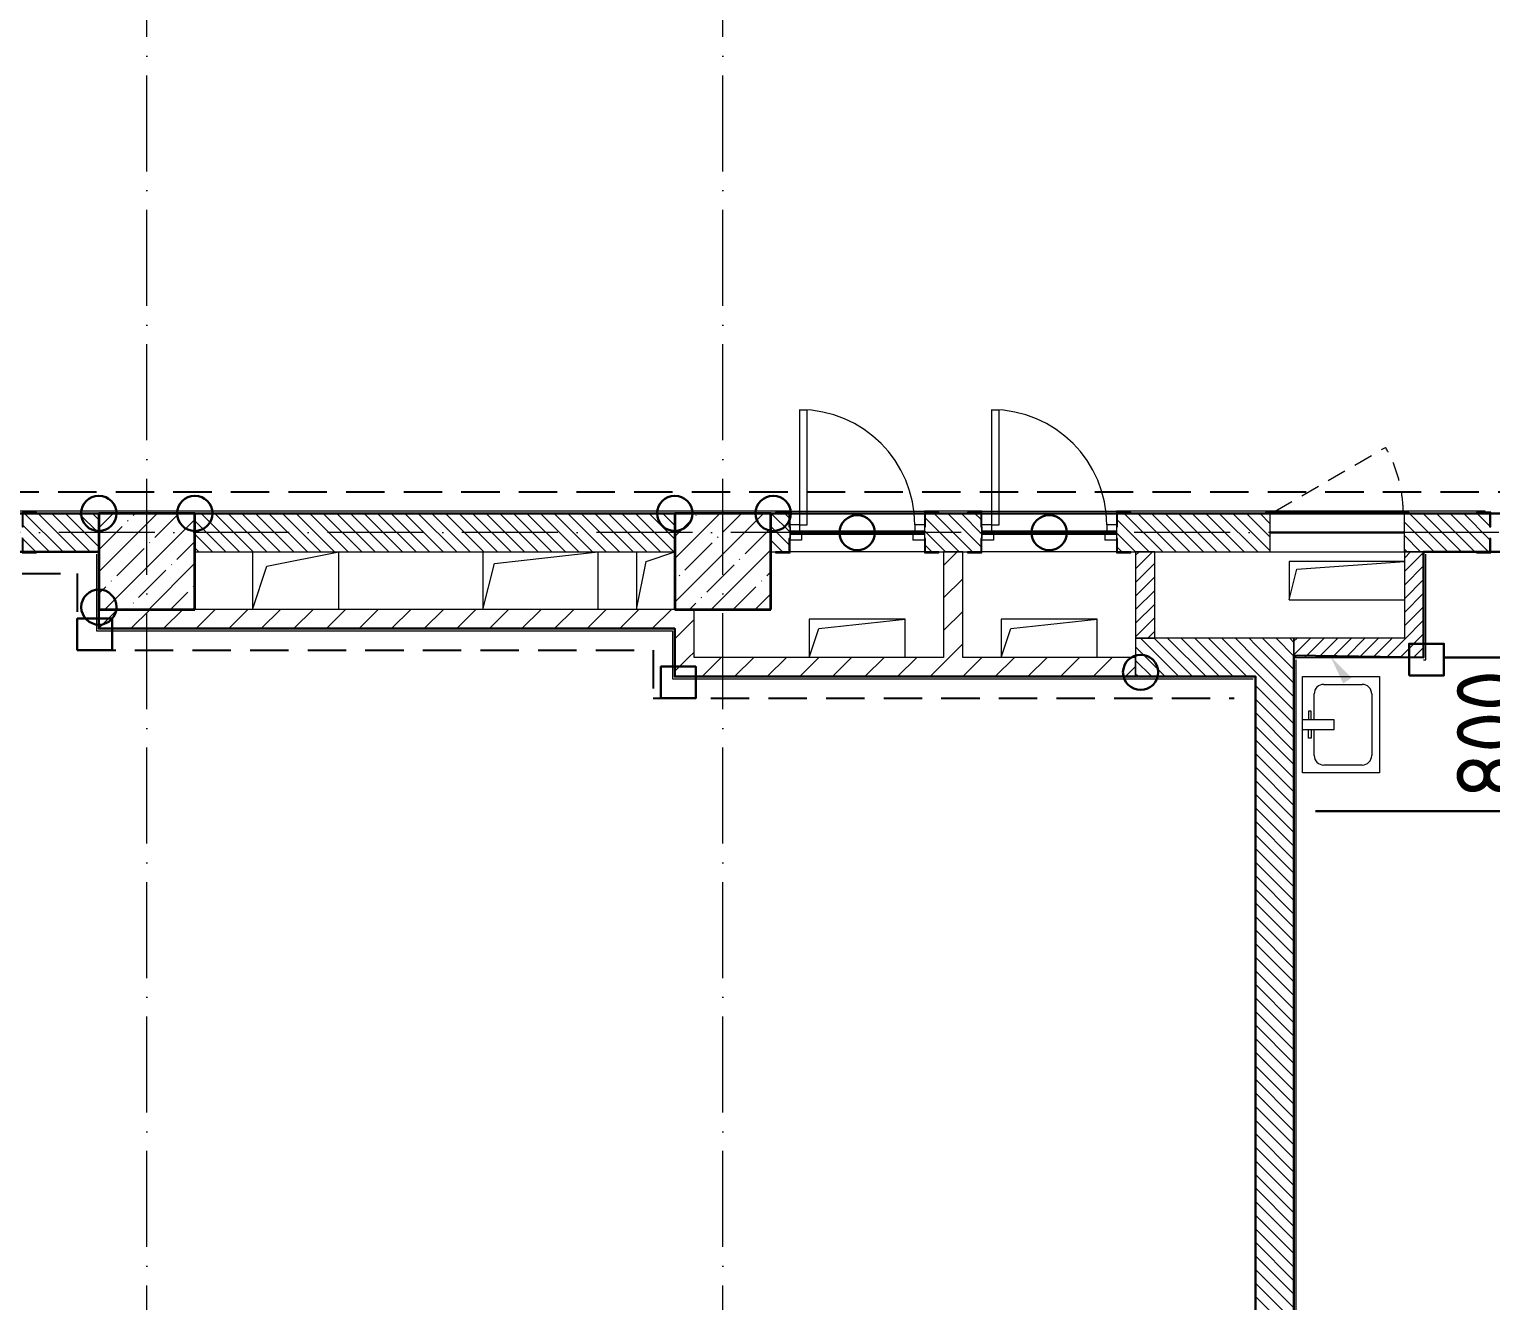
# Model space of a CAD drawing. Header units: millimetres. Extents: x -213536 to 1564669, y -45299 to 942238.
# Drawn here: x 458480 to 466092, y 429036 to 435657 of the extents above; entities that cross this region are included whole.
import ezdxf

# ---------------------------------------------------------------- set-up
doc = ezdxf.new("R2010")
doc.units = ezdxf.units.MM
for name, pattern in [('200_ШТРИХ_ш1п0_6_', [160, 100, -60]), ('50_200_ШТРИХ_1Т_ш5_п1_п1_', [700, 500, -100, 0, -100]), ('Штриховая _2 мм - 1 мм_', [300, 200, -100])]:
    doc.linetypes.add(name, pattern=pattern)
for name, color, linetype, lineweight in [('0-1', 7, 'Continuous', 5), ('0-2', 7, 'Continuous', 9), ('2) ПГП 4м', 4, 'Continuous', 30), ('2.3) ПГП шлюз 1.8 м-', 140, 'Continuous', 60), ('3) ЖБ 4м', 3, 'Continuous', 30), ('4) Метл уголки', 6, 'Continuous', 30), ('5) Швы', 2, 'Continuous', 30), ('6) Мини окна 0.4 -', 10, 'Continuous', 30), ('Каркас_Импост', 7, 'Continuous', 13), ('Несущие колонны', 7, 'Continuous', 9), ('Несущие колонны-1', 7, 'Continuous', 35), ('Обобщенные модели', 7, 'Continuous', 9), ('Окна', 7, 'Continuous', 9), ('Оси-2', 7, '50_200_ШТРИХ_1Т_ш5_п1_п1_', 9), ('Открывание в плане-2', 7, '200_ШТРИХ_ш1п0_6_', 9), ('Открывание-1', 7, 'Continuous', 9), ('Панель', 7, 'Continuous', 13), ('Размеры', 7, 'Continuous', 15), ('Стены', 7, 'Continuous', 9), ('Стены-1', 7, 'Continuous', 13), ('Текстовые примечания', 7, 'Continuous', 9), ('Штриховка разреза-1', 7, 'Continuous', 9)]:
    doc.layers.add(name, color=color, linetype=linetype, lineweight=lineweight)
doc.layers.add('Сантехнические приборы-1', color=7, linetype='Continuous', lineweight=9, true_color=0xaaaaaa)
doc.layers.add('СТ-1_1', color=7, linetype='Штриховая _2 мм - 1 мм_', lineweight=90, true_color=0x888888)
doc.layers.get('0-2').off()
doc.styles.add('СПДС', font='isocpeur.ttf', dxfattribs={"width": 0.9})
doc.dimstyles.new('Размера А3', dxfattribs={"dimtxt": 200, "dimasz": 100, "dimexe": 70, "dimexo": 100, "dimgap": 20, "dimtad": 1, "dimdec": 0, "dimrnd": 10, "dimzin": 0, "dimdsep": 46, "dimtxsty": 'СПДС', "dimblk": 'ARROWHEAD_6', "dimcen": 1, "dimclrd": 256, "dimclre": 256, "dimclrt": 256, "dimazin": 0, "dimtfac": 1, "dimtdec": 0, "dimtmove": 2, "dimatfit": 3, "dimfxl": 1, "dimtolj": 1, "dimtzin": 0, "dimarcsym": 0})
pattern_1 = [(135, (0, 0), (-35.35534, -35.35534), [])]
pattern_2 = [(45, (0, 0), (-84.8528, 84.8528), [])]
pattern_3 = [(45, (0, 0), (-35.35534, 35.35534), [])]

# ---------------------------------------------------------------- blocks, each defined once
blk = doc.blocks.new('ARROWHEAD_6')
at = {"color": 0, "linetype": 'Continuous'}
for p, q in [((0, 0), (-1, 0)), ((-0.5, -0.5), (0.5, 0.5))]:
    blk.add_line(p, q, dxfattribs=at)
blk = doc.blocks.new('*D4808')
at = {"layer": 'Defpoints', "color": 0, "transparency": 16777216}
for p in [(465742.1, 432385.4), (466284.8, 432385.4), (465079.1, 431585.4)]:
    blk.add_point(p, dxfattribs=at)
at = {"layer": 'Размеры', "lineweight": -2, "transparency": 16777216}
for p, q in [((465842.1, 432385.4), (466354.8, 432385.4)), ((466284.8, 431685.4), (466284.8, 432285.4)), ((465179.1, 431585.4), (466354.8, 431585.4))]:
    blk.add_line(p, q, dxfattribs=at)
at = {"layer": 'Размеры', "lineweight": -2, "transparency": 16777216, "xscale": 100, "yscale": 100, "zscale": 100}
for p, rotation in [((466284.8, 432385.4), 90), ((466284.8, 431585.4), 270)]:
    blk.add_blockref('ARROWHEAD_6', p, dxfattribs=dict(at, rotation=rotation))
at = {"layer": 'Размеры', "transparency": 16777216, "insert": (466089.8, 431985.4), "char_height": 350, "width": 1.866, "attachment_point": 5, "rotation": 90, "style": 'СПДС'}
blk.add_mtext('\\A1;800', dxfattribs=at)
blk = doc.blocks.new('BSC_Колонна _Прямоугольная - 500х500-V69-АИ2_03_План отделки стен 3-го этажа _Часть 2_')
at = {"layer": 'Несущие колонны'}
h = blk.add_hatch(dxfattribs=at)
h.set_pattern_fill('FP_77', color=256, style=0, pattern_type=2)
h.set_pattern_definition([(45, (-31400, -7650), (-114.04925, 114.04925), []), (45, (-31285.95, -7650), (-114.04925, 114.04925), [201.613, -40.323, 3.353, -36.97])])
h.paths.add_polyline_path([(-250, -250), (250, -250), (250, 250), (-250, 250)], flags=0)
at = {"layer": 'Несущие колонны-1'}
for p, q in [((250, 250), (-250, 250)), ((-250, 250), (-250, -250)), ((250, -250), (250, 250)), ((-250, -250), (250, -250))]:
    blk.add_line(p, q, dxfattribs=at)
blk = doc.blocks.new('BSC_Колонна _Прямоугольная - 500х500-V106-АИ2_03_План отделки стен 3-го этажа _Часть 2_')
at = {"layer": 'Несущие колонны'}
h = blk.add_hatch(dxfattribs=at)
h.set_pattern_fill('FP_96', color=256, style=0, pattern_type=2)
h.set_pattern_definition([(45, (-28400, -7650), (-114.04925, 114.04925), []), (45, (-28285.95, -7650), (-114.04925, 114.04925), [201.613, -40.323, 3.353, -36.97])])
h.paths.add_polyline_path([(-250, -250), (250, -250), (250, 250), (-250, 250)], flags=0)
at = {"layer": 'Несущие колонны-1'}
for p, q in [((250, 250), (-250, 250)), ((-250, 250), (-250, -250)), ((250, -250), (250, 250)), ((-250, -250), (250, -250))]:
    blk.add_line(p, q, dxfattribs=at)
blk = doc.blocks.new('Дверь_СКБ_1Ст_Внутренняя_ШЕР - СОШ_Д-1__Дв_700x1800h_Технический шкаф ЭОМ и СС_EI30-28562482-АИ2_03_План отделки стен 3-го этажа _Часть 2_')
at = {"layer": 'Каркас_Импост'}
for p, q in [((-287.5, 40), (-337.5, 40)), ((-337.5, 31), (-337.5, -31)), ((-287.5, 40), (-287.5, 0)), ((-287.5, 0), (-277.5, 0)), ((-277.5, 0), (-277.5, -40)), ((302.5, 0), (312.5, 0)), ((302.5, 0), (302.5, -40)), ((362.5, 40), (312.5, 40)), ((312.5, 40), (312.5, 0)), ((362.5, 40), (362.5, -40)), ((-277.5, -40), (-337.5, -40)), ((362.5, -40), (302.5, -40))]:
    blk.add_line(p, q, dxfattribs=at)
at = {"layer": 'Открывание-1'}
blk.add_arc((-287.5, 40), 600, 360, 90, dxfattribs=at)
at = {"layer": 'Панель'}
for p, q in [((-287.5, 640), (-247.5, 640)), ((-287.5, 640), (-287.5, 40)), ((-247.5, 40), (-247.5, 640)), ((-287.5, 40), (-247.5, 40))]:
    blk.add_line(p, q, dxfattribs=at)
blk = doc.blocks.new('Дверь_СКБ_1Ст_Внутренняя_ШЕР - СОШ_Д-1__Дв_700x1800h_Технический шкаф ЭОМ и СС_EI30-28555104-АИ2_03_План отделки стен 3-го этажа _Часть 2_')
at = {"layer": 'Каркас_Импост'}
for p, q in [((-287.5, 40), (-337.5, 40)), ((-337.5, 31), (-337.5, -31)), ((-287.5, 40), (-287.5, 0)), ((-287.5, 0), (-277.5, 0)), ((-277.5, 0), (-277.5, -40)), ((302.5, 0), (312.5, 0)), ((302.5, 0), (302.5, -40)), ((362.5, 40), (312.5, 40)), ((312.5, 40), (312.5, 0)), ((362.5, 31), (362.5, -31)), ((-277.5, -40), (-337.5, -40)), ((362.5, -40), (302.5, -40))]:
    blk.add_line(p, q, dxfattribs=at)
at = {"layer": 'Открывание-1'}
blk.add_arc((-287.5, 40), 600, 360, 90, dxfattribs=at)
at = {"layer": 'Панель'}
for p, q in [((-287.5, 640), (-247.5, 640)), ((-287.5, 640), (-287.5, 40)), ((-247.5, 40), (-247.5, 640)), ((-287.5, 40), (-247.5, 40))]:
    blk.add_line(p, q, dxfattribs=at)
blk = doc.blocks.new('SND_2D_Раковина1 - 400х300-17910372-АИ2_03_План отделки стен 3-го этажа _Часть 2_')
at = {"layer": 'Сантехнические приборы-1'}
for p, q in [((-250, -220), (-250, 180)), ((-250, 180), (250, 180)), ((-25, 180), (-25, 15)), ((25, 15), (25, 180)), ((250, 180), (250, -220)), ((-160, 120), (-25, 120)), ((-70, 150), (-25, 150)), ((-70, 135), (-70, 150)), ((-25, 135), (-70, 135)), ((70, 150), (25, 150)), ((25, 135), (70, 135)), ((25, 120), (160, 120)), ((70, 135), (70, 150)), ((-210, -130), (-210, 70)), ((-25, 15), (25, 15)), ((210, 70), (210, -130)), ((250, -220), (-250, -220)), ((160, -180), (-160, -180))]:
    blk.add_line(p, q, dxfattribs=at)
for centre, start, end in [((-160, 70), 90, 180), ((160, 70), 0, 90), ((-160, -130), 180, 270), ((160, -130), 270, 0)]:
    blk.add_arc(centre, 50, start, end, dxfattribs=at)
blk = doc.blocks.new('Фахверк_СКБ_Уголок - 200_3960_зеркало-28268689-АИ2_03_План отделки стен 3-го этажа _Часть 2_')
at = {"layer": 'Обобщенные модели'}
for p, q in [((200, 156), (125, 156)), ((125, 156), (125, 81)), ((200, 150), (200, 156)), ((125, 81), (131, 81)), ((131, 81), (131, 150)), ((131, 150), (200, 150)), ((131, 19), (125, 19)), ((125, 19), (125, -56)), ((131, -50), (131, 19)), ((125, -56), (200, -56)), ((200, -50), (131, -50)), ((200, -56), (200, -50))]:
    blk.add_line(p, q, dxfattribs=at)
blk = doc.blocks.new('Фахверк_СКБ_Уголок - 200_3960-28268576-АИ2_03_План отделки стен 3-го этажа _Часть 2_')
at = {"layer": 'Обобщенные модели'}
for p, q in [((200, 156), (125, 156)), ((125, 156), (125, 81)), ((200, 150), (200, 156)), ((125, 81), (131, 81)), ((131, 81), (131, 150)), ((131, 150), (200, 150)), ((131, 19), (125, 19)), ((125, 19), (125, -56)), ((131, -50), (131, 19)), ((125, -56), (200, -56)), ((200, -50), (131, -50)), ((200, -56), (200, -50))]:
    blk.add_line(p, q, dxfattribs=at)
blk = doc.blocks.new('154_Стойка_СКБ_Уголок - СМ-2180_200-28268025-АИ2_03_План отделки стен 3-го этажа _Часть 2_')
at = {"layer": 'Обобщенные модели'}
for p, q in [((125, 156), (125, 81)), ((200, 156), (125, 156)), ((200, 150), (200, 156)), ((125, 81), (131, 81)), ((131, 81), (131, 150)), ((131, 150), (200, 150)), ((131, 19), (125, 19)), ((125, 19), (125, -56)), ((131, -50), (131, 19)), ((125, -56), (200, -56)), ((200, -50), (131, -50)), ((200, -56), (200, -50))]:
    blk.add_line(p, q, dxfattribs=at)
blk = doc.blocks.new('AR_Отверстие Ниша - Лючок-36918011-АИ2_03_План отделки стен 3-го этажа _Часть 2_')
at = {"layer": 'Окна'}
for p, q in [((350, 100), (-350, 100)), ((-350, 100), (-350, -100)), ((350, -100), (350, 100)), ((-350, -100), (350, -100))]:
    blk.add_line(p, q, dxfattribs=at)
blk = doc.blocks.new('Л_Общий_Лючок - Лючок-29683836-АИ2_03_План отделки стен 3-го этажа _Часть 2_')
at = {"layer": 'Окна'}
for p, q in [((724, 6), (-24, 6)), ((-24, 6), (-24, 0)), ((-24, 0), (0, 0)), ((700, 0), (724, 0)), ((724, 6), (724, 0))]:
    blk.add_line(p, q, dxfattribs=at)
at = {"layer": 'Открывание в плане-2'}
blk.add_line((26.8, 12), (601.8, 344), dxfattribs=at)
blk.add_arc((6, 0), 688, 1.0022, 30, dxfattribs=at)
blk = doc.blocks.new('AR_Отверстие прямоугольное _в плите_ - AR_Отверстие прямоугольное _в плите_-V206-АИ2_03_План отделки стен 3-го этажа _Часть 2_')
at = {"layer": 'Обобщенные модели'}
for p, q in [((250, 100), (-250, 100)), ((-250, 100), (-250, -100)), ((-200, 50), (250, 100)), ((250, -100), (250, 100)), ((-250, -100), (-200, 50))]:
    blk.add_line(p, q, dxfattribs=at)
blk = doc.blocks.new('AR_Отверстие прямоугольное _в плите_ - AR_Отверстие прямоугольное _в плите_-V212-АИ2_03_План отделки стен 3-го этажа _Часть 2_')
at = {"layer": 'Обобщенные модели'}
for p, q in [((300, 100), (-300, 100)), ((-300, 100), (-300, -100)), ((-260, 60), (300, 100)), ((-300, -100), (-260, 60)), ((-300, -100), (300, -100))]:
    blk.add_line(p, q, dxfattribs=at)
blk = doc.blocks.new('AR_Отверстие прямоугольное _в плите_ - AR_Отверстие прямоугольное _в плите_-V244-АИ2_03_План отделки стен 3-го этажа _Часть 2_')
at = {"layer": 'Обобщенные модели'}
for p, q in [((-100, 150), (-100, -150)), ((-100, -150), (-50, 100)), ((-50, 100), (100, 150))]:
    blk.add_line(p, q, dxfattribs=at)
blk = doc.blocks.new('AR_Отверстие прямоугольное _в плите_ - AR_Отверстие прямоугольное _в плите_-V248-АИ2_03_План отделки стен 3-го этажа _Часть 2_')
at = {"layer": 'Обобщенные модели'}
for p, q in [((-300, 150), (-300, -150)), ((-300, -150), (-240, 90)), ((-240, 90), (300, 150)), ((300, -150), (300, 150))]:
    blk.add_line(p, q, dxfattribs=at)
blk = doc.blocks.new('AR_Отверстие прямоугольное _в плите_ - AR_Отверстие прямоугольное _в плите_-30552670-АИ2_03_План отделки стен 3-го этажа _Часть 2_')
at = {"layer": 'Обобщенные модели'}
for p, q in [((-225, 150), (-225, -150)), ((-150, 75), (225, 150)), ((225, -150), (225, 150)), ((-225, -150), (-150, 75))]:
    blk.add_line(p, q, dxfattribs=at)
blk = doc.blocks.new('0125-Р-ОО-Ш2-АР-о_23_10_2024_rvt-1-АИ2_03_План отделки стен 3-го этажа _Часть 2_')
at = {"layer": 'Штриховка разреза-1'}
h = blk.add_hatch(dxfattribs=at)
h.set_pattern_fill('FP_1', color=256, style=0, pattern_type=2)
h.set_pattern_definition(pattern_1)
h.paths.add_polyline_path([(27756, 7700), (28150, 7700), (28150, 7900), (27756, 7900), (27756, 7831), (27750, 7831), (27750, 7769), (27756, 7769), (27756, 7703)], flags=0)
h.paths.add_polyline_path([(25100, 7700), (26044, 7700), (26044, 7769), (26050, 7769), (26050, 7831), (26044, 7831), (26044, 7900), (25100, 7899), (25100, 7876)], flags=0)
h.paths.add_polyline_path([(24700, 7700), (24700, 7900), (24650, 7900), (24650, 7700)], flags=0)
h = blk.add_hatch(dxfattribs=at)
h.set_pattern_fill('FP_1', color=256, style=0, pattern_type=2)
h.set_pattern_definition(pattern_1)
h.paths.add_polyline_path([(31150, 7700), (31150, 7900), (28650, 7900), (28650, 7700)], flags=0)
h = blk.add_hatch(dxfattribs=at)
h.set_pattern_fill('FP_1', color=256, style=0, pattern_type=2)
h.set_pattern_definition(pattern_1)
h.paths.add_polyline_path([(36949.4, 7700), (37150, 7700), (37150, 7900), (36556, 7900), (36556, 7831), (36550, 7831), (36550, 7769), (36556, 7769), (36556, 7700), (36625, 7700)], flags=0)
h.paths.add_polyline_path([(35394, 7700), (35394, 7769), (35400, 7769), (35400, 7831), (35394, 7831), (35394, 7900), (34950, 7899), (34950, 7700), (35325, 7700)], flags=0)
h.paths.add_polyline_path([(33456, 7700), (34250, 7700), (34250, 7900), (33456, 7900), (33456, 7831), (33450, 7831), (33450, 7769), (33456, 7769), (33456, 7701.5)], flags=0)
h.paths.add_polyline_path([(32544, 7700), (32744, 7700), (32744, 7769), (32750, 7769), (32750, 7831), (32744, 7831), (32744, 7900), (32456, 7900), (32456, 7831), (32450, 7831), (32450, 7769), (32456, 7769), (32456, 7700), (32525, 7700)], flags=0)
h.paths.add_polyline_path([(31675, 7700), (31744, 7700), (31744, 7769), (31750, 7769), (31750, 7831), (31744, 7831), (31744, 7900), (31650, 7900), (31650, 7700)], flags=0)
h = blk.add_hatch(dxfattribs=at)
h.set_pattern_fill('FP_3', color=256, style=0, pattern_type=2)
h.set_pattern_definition(pattern_2)
h.paths.add_polyline_path([(32650, 7150), (32650, 7700), (32550, 7700), (32550, 7150)], flags=0)
h = blk.add_hatch(dxfattribs=at)
h.set_pattern_fill('FP_92', color=256, style=0, pattern_type=2)
h.set_pattern_definition(pattern_3)
h.paths.add_polyline_path([(33650, 7250), (33650, 7700), (33550, 7700), (33550, 7250)], flags=0)
h = blk.add_hatch(dxfattribs=at)
h.set_pattern_fill('FP_92', color=256, style=0, pattern_type=2)
h.set_pattern_definition(pattern_3)
h.paths.add_polyline_path([(35050, 7150), (35050, 7700), (34950, 7700), (34950, 7150)], flags=0)
h = blk.add_hatch(dxfattribs=at)
h.set_pattern_fill('FP_3', color=256, style=0, pattern_type=2)
h.set_pattern_definition(pattern_2)
h.paths.add_polyline_path([(28650, 7300), (31150, 7300), (31150, 7400), (28150, 7400), (28150, 7300)], flags=0)
h = blk.add_hatch(dxfattribs=at)
h.set_pattern_fill('FP_3', color=256, style=0, pattern_type=2)
h.set_pattern_definition(pattern_2)
h.paths.add_polyline_path([(31250, 7150), (31250, 7400), (31150, 7400), (31150, 7150)], flags=0)
h = blk.add_hatch(dxfattribs=at)
h.set_pattern_fill('FP_1', color=256, style=0, pattern_type=2)
h.set_pattern_definition(pattern_1)
h.paths.add_polyline_path([(34175, 7050), (34175, 7250), (33550, 7250), (33550, 7050)], flags=0)
h = blk.add_hatch(dxfattribs=at)
h.set_pattern_fill('FP_1', color=256, style=0, pattern_type=2)
h.set_pattern_definition(pattern_1)
h.paths.add_polyline_path([(34375, 150), (34375, 7250), (34175, 7250), (34175, 156), (34225, 156), (34225, 150)], flags=0)
h = blk.add_hatch(dxfattribs=at)
h.set_pattern_fill('FP_92', color=256, style=0, pattern_type=2)
h.set_pattern_definition(pattern_3)
h.paths.add_polyline_path([(34950, 7150), (34950, 7250), (34375, 7250), (34375, 7150)], flags=0)
h = blk.add_hatch(dxfattribs=at)
h.set_pattern_fill('FP_3', color=256, style=0, pattern_type=2)
h.set_pattern_definition(pattern_2)
h.paths.add_polyline_path([(33221.5, 7050), (33550, 7050), (33550, 7150), (31150, 7150), (31150, 7050), (31357.5, 7050)], flags=0)
at = {"layer": 'Стены'}
for p, q in [((31750, 7900), (32450, 7900)), ((32750, 7900), (33450, 7900)), ((32450, 7700), (31750, 7700)), ((33450, 7700), (32750, 7700))]:
    blk.add_line(p, q, dxfattribs=at)
at = {"layer": 'Стены-1'}
for p, q in [((28150, 7900), (27825, 7900)), ((31150, 7900), (28650, 7900)), ((31675, 7900), (31650, 7900)), ((32675, 7900), (32525, 7900)), ((34226, 7900), (33525, 7900)), ((35325, 7900), (34974, 7900)), ((31750, 7769), (31750, 7831)), ((32450, 7831), (32450, 7769)), ((32750, 7769), (32750, 7831)), ((33450, 7831), (33450, 7769)), ((27825, 7700), (28150, 7700)), ((28650, 7700), (31150, 7700)), ((31650, 7700), (31675, 7700)), ((32525, 7700), (32675, 7700)), ((32650, 7700), (32550, 7700)), ((32550, 7700), (32550, 7150)), ((32650, 7150), (32650, 7700)), ((33525, 7700), (34250, 7700)), ((33650, 7700), (33550, 7700)), ((33550, 7700), (33550, 7250)), ((33650, 7250), (33650, 7700)), ((35050, 7700), (34950, 7700)), ((34950, 7700), (34950, 7250)), ((34950, 7700), (35325, 7700)), ((35050, 7150), (35050, 7700)), ((28150, 7400), (28150, 7300)), ((31150, 7400), (28650, 7400)), ((31250, 7150), (31250, 7400)), ((28150, 7300), (31150, 7300)), ((31150, 7300), (31150, 7150)), ((33550, 7250), (33650, 7250)), ((34175, 7250), (33550, 7250)), ((33550, 7250), (33550, 7050)), ((34375, 7250), (34175, 7250)), ((34375, 150), (34375, 7250)), ((34950, 7250), (34375, 7250)), ((34375, 7250), (34375, 7150)), ((31150, 7150), (31150, 7050)), ((32550, 7150), (31250, 7150)), ((33550, 7150), (32650, 7150)), ((33550, 7050), (33550, 7150)), ((34375, 7150), (34950, 7150)), ((34950, 7150), (35050, 7150)), ((31150, 7050), (33550, 7050)), ((33550, 7050), (34175, 7050)), ((34175, 7050), (34175, 156))]:
    blk.add_line(p, q, dxfattribs=at)
at = {"layer": '0-2'}
for name, p in [('Дверь_СКБ_1Ст_Внутренняя_ШЕР - СОШ_Д-1__Дв_700x1800h_Технический шкаф ЭОМ и СС_EI30-28555104-АИ2_03_План отделки стен 3-го этажа _Часть 2_', (32087.5, 7800)), ('Дверь_СКБ_1Ст_Внутренняя_ШЕР - СОШ_Д-1__Дв_700x1800h_Технический шкаф ЭОМ и СС_EI30-28562482-АИ2_03_План отделки стен 3-го этажа _Часть 2_', (33087.5, 7800)), ('Л_Общий_Лючок - Лючок-29683836-АИ2_03_План отделки стен 3-го этажа _Часть 2_', (34250, 7900)), ('Фахверк_СКБ_Уголок - 200_3960-28268576-АИ2_03_План отделки стен 3-го этажа _Часть 2_', (27625, 7750)), ('BSC_Колонна _Прямоугольная - 500х500-V106-АИ2_03_План отделки стен 3-го этажа _Часть 2_', (28400, 7650)), ('BSC_Колонна _Прямоугольная - 500х500-V69-АИ2_03_План отделки стен 3-го этажа _Часть 2_', (31400, 7650)), ('Фахверк_СКБ_Уголок - 200_3960-28268576-АИ2_03_План отделки стен 3-го этажа _Часть 2_', (32325, 7750)), ('154_Стойка_СКБ_Уголок - СМ-2180_200-28268025-АИ2_03_План отделки стен 3-го этажа _Часть 2_', (33325, 7750)), ('AR_Отверстие прямоугольное _в плите_ - AR_Отверстие прямоугольное _в плите_-30552670-АИ2_03_План отделки стен 3-го этажа _Часть 2_', (29175, 7550)), ('AR_Отверстие прямоугольное _в плите_ - AR_Отверстие прямоугольное _в плите_-V248-АИ2_03_План отделки стен 3-го этажа _Часть 2_', (30450, 7550)), ('AR_Отверстие прямоугольное _в плите_ - AR_Отверстие прямоугольное _в плите_-V244-АИ2_03_План отделки стен 3-го этажа _Часть 2_', (31050, 7550)), ('AR_Отверстие прямоугольное _в плите_ - AR_Отверстие прямоугольное _в плите_-V212-АИ2_03_План отделки стен 3-го этажа _Часть 2_', (34650, 7550)), ('AR_Отверстие прямоугольное _в плите_ - AR_Отверстие прямоугольное _в плите_-V206-АИ2_03_План отделки стен 3-го этажа _Часть 2_', (32100, 7250)), ('AR_Отверстие прямоугольное _в плите_ - AR_Отверстие прямоугольное _в плите_-V206-АИ2_03_План отделки стен 3-го этажа _Часть 2_', (33100, 7250))]:
    blk.add_blockref(name, p, dxfattribs=at)
for name, p, rotation in [('Фахверк_СКБ_Уголок - 200_3960_зеркало-28268689-АИ2_03_План отделки стен 3-го этажа _Часть 2_', (31875, 7850), 180), ('Фахверк_СКБ_Уголок - 200_3960_зеркало-28268689-АИ2_03_План отделки стен 3-го этажа _Часть 2_', (32875, 7850), 180), ('AR_Отверстие Ниша - Лючок-36918011-АИ2_03_План отделки стен 3-го этажа _Часть 2_', (34600, 7800), 180), ('154_Стойка_СКБ_Уголок - СМ-2180_200-28268025-АИ2_03_План отделки стен 3-го этажа _Часть 2_', (35525, 7850), 180), ('SND_2D_Раковина1 - 400х300-17910372-АИ2_03_План отделки стен 3-го этажа _Часть 2_', (34600, 6800), 89.9999999999998)]:
    blk.add_blockref(name, p, dxfattribs=dict(at, rotation=rotation))
blk = doc.blocks.new('3этНиз')
at = {"layer": 'Текстовые примечания'}
blk.add_hatch(color=256, dxfattribs=at).paths.add_polyline_path([(465258.7, 432387.5), (465323.5, 432249.6), (465366.8, 432280.1)], flags=0)
at = {"layer": 'СТ-1_1', "lineweight": 25}
for p, q in [((455030.1, 433247.4), (483490.1, 433247.4)), ((456342.1, 432823.4), (458730.1, 432823.4)), ((458730.1, 432823.4), (458730.1, 432423.4)), ((458730.1, 432423.4), (461730.1, 432423.4)), ((461730.1, 432423.4), (461730.1, 432173.4)), ((461730.1, 432173.4), (464755.1, 432173.4))]:
    blk.add_line(p, q, dxfattribs=at)
at = {"layer": 'Стены'}
for p, q in [((462442.1, 433147.4), (463142.1, 433147.4)), ((463142.1, 433135.4), (462442.1, 433135.4)), ((463442.1, 433147.4), (464142.1, 433147.4)), ((464142.1, 433135.4), (463442.1, 433135.4))]:
    blk.add_line(p, q, dxfattribs=at)
at = {"layer": 'Стены-1'}
for p, q in [((462442.1, 433147.4), (458417.1, 433147.4)), ((458517.1, 433135.4), (458842.1, 433135.4)), ((459342.1, 433135.4), (461842.1, 433135.4)), ((462342.1, 433135.4), (462367.1, 433135.4)), ((462442.1, 433141.4), (462442.1, 433147.4)), ((463442.1, 433147.4), (463142.1, 433147.4)), ((463142.1, 433147.4), (463142.1, 433141.4)), ((463217.1, 433135.4), (463367.1, 433135.4)), ((463442.1, 433141.4), (463442.1, 433147.4)), ((466062.1, 433147.4), (464142.1, 433147.4)), ((464142.1, 433147.4), (464142.1, 433141.4)), ((464217.1, 433135.4), (464918.1, 433135.4)), ((465666.1, 433135.4), (466017.1, 433135.4)), ((466062.1, 433141.4), (466062.1, 433147.4)), ((458830.1, 432923.4), (458830.1, 432523.4)), ((465754.1, 432935.4), (465742.1, 432935.4)), ((465742.1, 432935.4), (465742.1, 432385.4)), ((465754.1, 432373.4), (465754.1, 432923.4)), ((458842.1, 432535.4), (458842.1, 432635.4)), ((458830.1, 432523.4), (461830.1, 432523.4)), ((461842.1, 432535.4), (458842.1, 432535.4)), ((461830.1, 432523.4), (461830.1, 432273.4)), ((461842.1, 432285.4), (461842.1, 432535.4)), ((465079.1, 432385.4), (465067.1, 432385.4)), ((465067.1, 432385.4), (465067.1, 425385.4)), ((465079.1, 425397.4), (465079.1, 432373.4)), ((465742.1, 432373.4), (465754.1, 432373.4)), ((461830.1, 432273.4), (464855.1, 432273.4)), ((464867.1, 432285.4), (461842.1, 432285.4)), ((464867.1, 432273.4), (464867.1, 432285.4))]:
    blk.add_line(p, q, dxfattribs=at)
at = {"layer": '0-1'}
blk.add_blockref('0125-Р-ОО-Ш2-АР-о_23_10_2024_rvt-1-АИ2_03_План отделки стен 3-го этажа _Часть 2_', (430692.1, 425235.4), dxfattribs=at)
blk = doc.blocks.new('Ось 3 этаж')
at = {"layer": 'Оси-2'}
for p, q in [((459092.1, 423014.8), (459092.1, 437970.1)), ((462092.1, 423014.8), (462092.1, 437970.1)), ((522142.1, 433035.4), (428373.3, 433035.4))]:
    blk.add_line(p, q, dxfattribs=at)
at = {"layer": 'Размеры'}
dim = blk.add_linear_dim(base=(466284.8, 432385.4), p1=(465079.1, 431585.4), p2=(465742.1, 432385.4), angle=90, dimstyle='Размера А3', override={"dimtxt": 350}, dxfattribs=at)
dim.commit()
dim.dimension.update_dxf_attribs({"geometry": '*D4808', "text_midpoint": (466089.8, 431985.4)})

msp = doc.modelspace()

# ---------------------------------------------------------------- linework, layer by layer
at = {"layer": '2) ПГП 4м'}
for points in [[(453342.1, 433135.4), (454442.1, 433135.4), (454442.1, 432535.4), (455136.1, 432535.4), (455142.1, 433135.4), (458842.1, 433135.4)], [(459342.1, 433135.4), (461842.1, 433135.4)], [(462342.1, 433135.4), (467842.1, 433135.4)], [(450342.1, 432935.4), (452142.1, 432935.4), (452142.1, 432335.4), (456242.1, 432335.4), (456229.6, 432935.4), (458842.1, 432935.4)], [(465067.1, 425385.4), (465067.1, 432395.1), (465742.1, 432385.4), (465742.1, 432935.4), (467442.1, 432935.4), (467442.1, 432385.4), (467842.1, 432385.4), (467843.6, 425635.4)], [(458842.1, 432635.4), (458842.1, 432535.4), (461830.1, 432535.4), (461842.1, 432535.4), (461842.1, 432285.4), (464867.1, 432285.4), (464867.1, 425391.4)]]:
    msp.add_lwpolyline(points, dxfattribs=at)
at = {"layer": '2.3) ПГП шлюз 1.8 м-'}
for points in [[(462442.1, 433035.4), (463142.1, 433035.4)], [(463442.1, 433035.4), (464142.1, 433035.4)]]:
    msp.add_lwpolyline(points, dxfattribs=at)
at = {"layer": '3) ЖБ 4м'}
for points in [[(459342.1, 433135.4), (458842.1, 433135.4)], [(462342.1, 433135.4), (461842.1, 433135.4)], [(458842.1, 432635.4), (458842.1, 432935.4)]]:
    msp.add_lwpolyline(points, dxfattribs=at)
at = {"layer": '4) Метл уголки'}
for points in [[(458730.1, 432423.4), (458911.4, 432423.4), (458911.4, 432588.2), (458730.1, 432588.2)], [(465666.8, 432291.8), (465848.1, 432291.8), (465848.1, 432456.5), (465666.8, 432456.5)], [(461770.1, 432173.4), (461951.3, 432173.4), (461951.3, 432338.2), (461770.1, 432338.2)]]:
    msp.add_lwpolyline(points, close=True, dxfattribs=at)
at = {"layer": '5) Швы'}
for centre in [(458842.1, 433135.4), (459342.1, 433135.4), (461842.1, 433135.4), (462354.6, 433135.4), (462792.1, 433035.4), (463792.1, 433035.4), (458842.4, 432647.5), (464268.1, 432308.2)]:
    msp.add_circle(centre, 91.6, dxfattribs=at)
at = {"layer": '6) Мини окна 0.4 -'}
msp.add_lwpolyline([(464942.1, 433035.4), (465642.1, 433035.4)], dxfattribs=at)

# ---------------------------------------------------------------- block references
at = {"color": 5, "lineweight": 30}
msp.add_blockref('Ось 3 этаж', (0, 0), dxfattribs=at)
at = {"layer": '3) ЖБ 4м'}
msp.add_blockref('3этНиз', (0, 0), dxfattribs=at)

doc.saveas('drawing.dxf')
